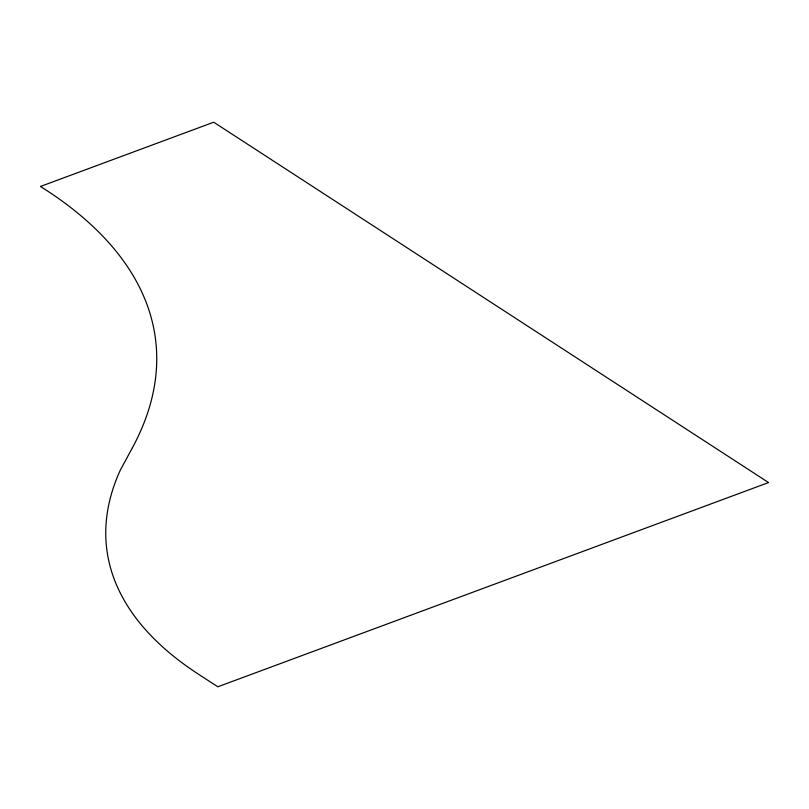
<?xml version="1.0" encoding="UTF-8"?>
<svg xmlns="http://www.w3.org/2000/svg" width="809" height="809" viewBox="0 0 809 809"><rect width="100%" height="100%" fill="white"/><g stroke="black" fill="none" stroke-linecap="round" stroke-linejoin="round"><path stroke-width="1.21" d="M132.484 447.63L120.288 470.201A647.433 288.884 -7 0 0 198.357 674.14L217.833 686.79L768.55 482.558L213.718 122.21L40.45 186.464A773.849 345.291 -7 0 1 132.484 447.63"/></g></svg>
